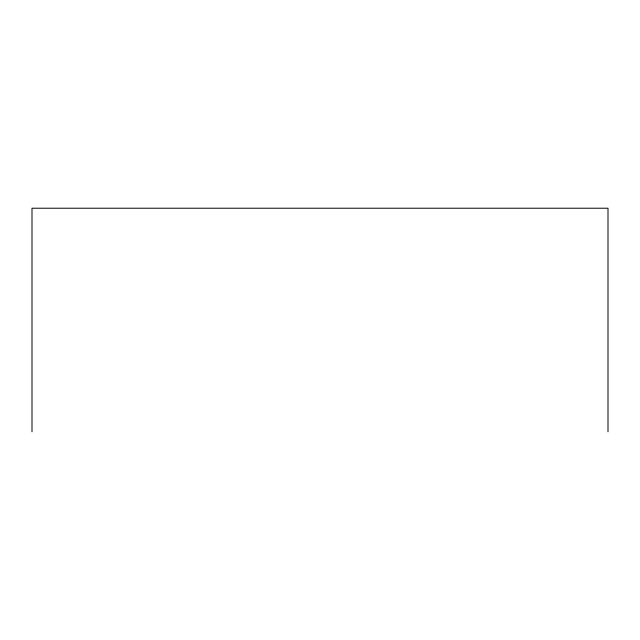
<?xml version="1.0" encoding="UTF-8"?>
<svg xmlns="http://www.w3.org/2000/svg" width="640" height="640" viewBox="0 0 640 640"><rect width="100%" height="100%" fill="white"/><g stroke="black" fill="none" stroke-linecap="round" stroke-linejoin="round"><path stroke-width="0.96" d="M608 431.776L608 208.224L32 208.224L32 431.776"/></g></svg>
